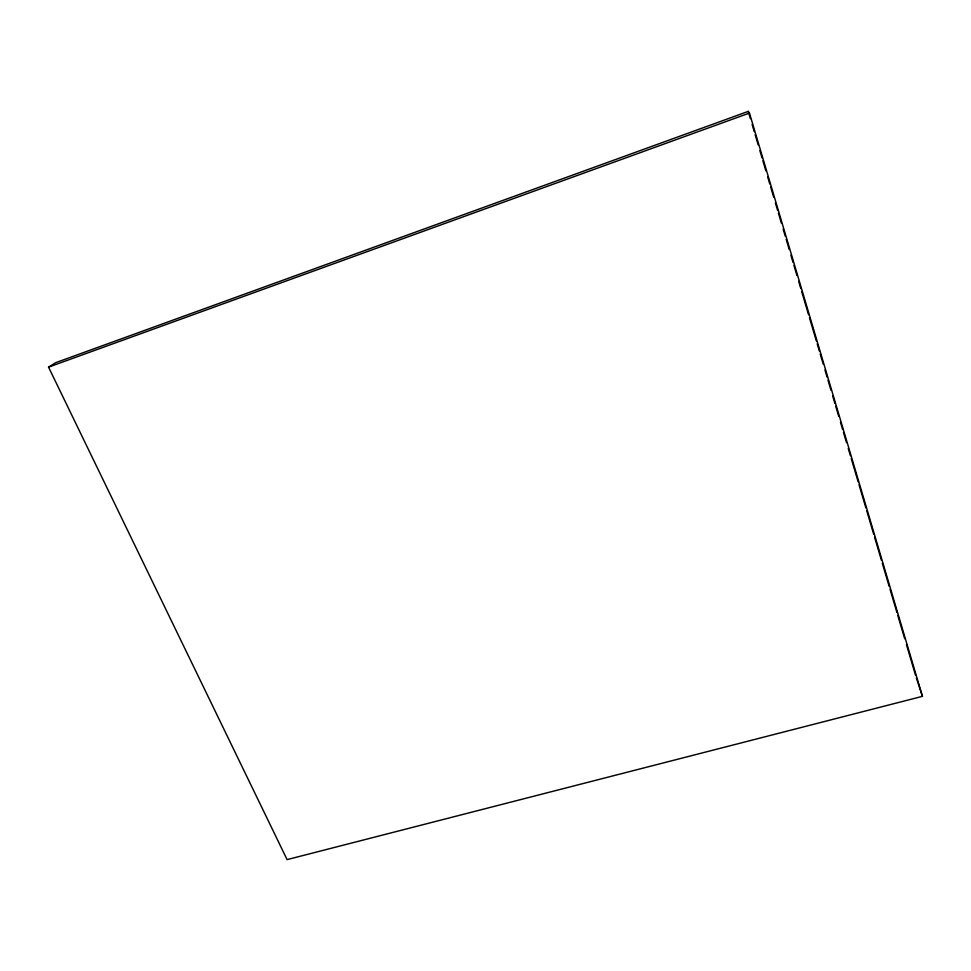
<?xml version="1.0" encoding="UTF-8"?>
<svg xmlns="http://www.w3.org/2000/svg" width="971" height="971" viewBox="0 0 971 971"><rect width="100%" height="100%" fill="white"/><g stroke="black" fill="none" stroke-linecap="round" stroke-linejoin="round"><path stroke-width="1.46" d="M48.55 367.135L55.76 362.644L748.24 111.386L749.466 113.061L922.45 696.341L287.088 859.614L48.55 367.135L749.466 113.061M922.45 696.341L916.345 677.916M748.24 111.386L750.389 118.644M752.112 124.458L754.273 131.716M755.135 134.629L758.145 144.788M759.868 150.602L762.029 157.86M762.89 160.773L765.913 170.945M767.636 176.746L769.785 184.017M770.646 186.918L773.669 197.089M775.392 202.903L777.553 210.161M778.414 213.062L781.424 223.233M783.148 229.047L785.308 236.305M786.17 239.218L789.18 249.389M790.904 255.191L793.064 262.461M793.926 265.362L796.948 275.533M798.672 281.347L800.82 288.605M801.682 291.506L808.588 314.75M809.45 317.663L816.344 340.906M817.206 343.807L819.354 351.065M820.216 353.978L823.238 364.149M824.962 369.951L827.122 377.221M827.984 380.122L830.994 390.293M832.717 396.107L834.878 403.366M835.74 406.266L838.762 416.438M840.485 422.251L842.634 429.51M843.496 432.423L846.518 442.594M848.241 448.396L850.39 455.666M851.251 458.567L858.158 481.81M859.019 484.711L865.914 507.954M866.775 510.867L873.669 534.111M874.531 537.012L881.425 560.255M882.287 563.156L889.193 586.399M890.055 589.312L896.949 612.555M897.811 615.456L904.705 638.7M906.428 644.513L915.483 675.015"/></g></svg>
